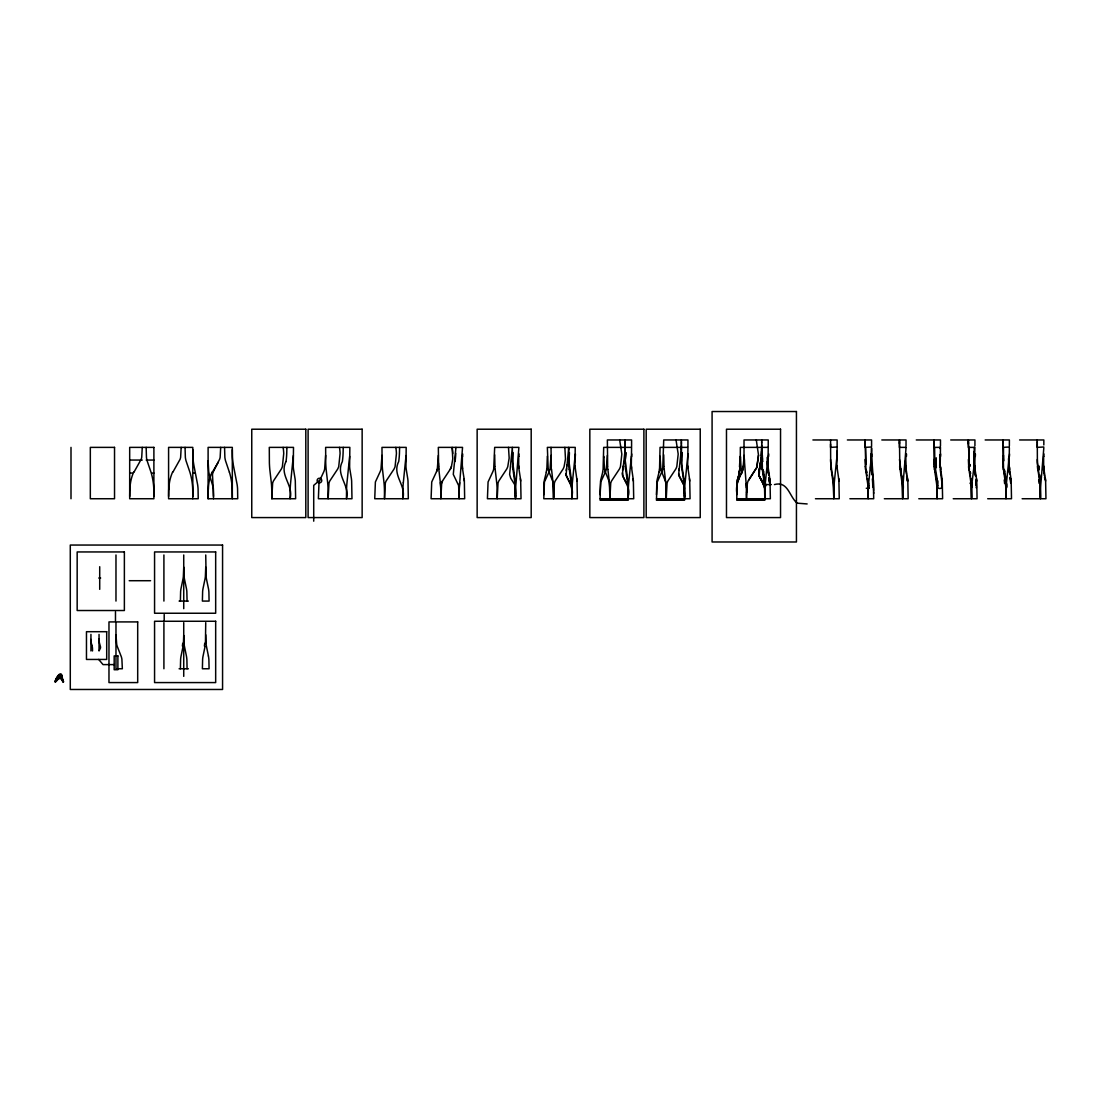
<?xml version="1.0" encoding="UTF-8"?>
<svg xmlns="http://www.w3.org/2000/svg" width="1101" height="1101" viewBox="0 0 1101 1101"><rect width="100%" height="100%" fill="white"/><g stroke="black" fill="none" stroke-linecap="round" stroke-linejoin="round"><path stroke-width="1.5" d="M99.035 638.965L99.035 650.952L100.439 648.117A3.468 3.468 0 0 0 100.535 647.016L99.462 643.039A15.62 15.62 0 0 1 99.049 639.447L99.035 634.396M142.263 447.378L141.726 457.328A15.923 15.923 0 0 1 141.148 459.351L133.923 472.246M180.385 668.761L180.619 659.182A17.52 7.831 90 0 1 180.936 656.664L183.055 646.425M180.385 601.077L180.619 591.498A25.818 18.249 90 0 1 180.936 588.966L183.055 578.741A30.14 21.304 -90 0 0 183.358 576.621L183.729 567.731M181.17 447.378L180.633 457.328A15.923 15.923 0 0 1 180.055 459.351L172.829 472.246M183.729 554.987L183.729 608.674M205.736 622.671L205.433 643.603M205.736 567.098L205.364 576.621A30.14 21.304 -90 0 1 205.061 578.741L202.942 588.966A25.818 18.249 90 0 0 202.625 591.498L202.391 601.077L209.08 601.077L208.901 592.132A26.273 18.579 90 0 0 208.529 588.966L206.41 578.741A30.14 21.304 90 0 1 206.107 576.621L205.736 554.987M232.311 449.703L232.407 456.626A58.725 58.725 0 0 0 232.806 461.402L232.903 462.117A96.104 96.104 0 0 0 233.343 465.09L237.142 484.701A49.242 49.242 0 0 1 237.568 488.789L237.72 498.739L208.103 498.739L208.199 489.491M220.682 447.378L220.145 457.328A15.923 15.923 0 0 1 219.567 459.351L213.071 472.246A15.304 15.304 0 0 0 212.479 474.682L213.044 485.403A51.472 51.472 0 0 1 213.401 489.491L213.511 498.739M271.809 498.739L271.741 489.546A98.017 98.017 0 0 0 271.314 482.637L269.786 469.329A111.999 111.999 0 0 1 269.387 462.915L269.291 447.378L293.499 447.378L293.265 466.7A41.398 41.398 0 0 0 293.485 469.012L295.04 478.646A50.99 50.99 0 0 1 295.302 481.041L295.632 498.739L271.809 498.739L272.635 483.146A13.061 13.061 0 0 1 273.433 480.999L281.305 469.095A19.047 19.047 0 0 0 282.379 466.604L283.728 453.598A49.545 49.545 0 0 0 283.108 447.378M325.635 455.387L324.644 469.081A19.364 19.364 0 0 1 323.928 471.421L319.029 481.977L318.382 498.739L351.976 498.739L351.646 481.041A50.99 50.99 0 0 0 351.398 478.646L349.843 469.012A41.398 41.398 0 0 1 349.623 466.7L349.843 447.378L325.635 447.378L325.731 462.915A111.999 111.999 0 0 0 326.13 469.329L327.658 482.637A98.017 98.017 0 0 1 328.084 489.546L328.153 498.739L328.993 483.146A13.061 13.061 0 0 1 329.777 480.999L337.649 469.095A19.047 19.047 0 0 0 338.723 466.604L340.085 453.598A49.545 49.545 0 0 0 339.466 447.378M381.978 455.387L380.987 469.081A19.364 19.364 0 0 1 380.272 471.421L375.386 481.977L374.739 498.739L408.32 498.739L408.003 481.041A50.99 50.99 0 0 0 407.742 478.646L406.186 469.012A41.398 41.398 0 0 1 405.966 466.7L406.186 447.378L381.978 447.378L382.088 462.915A111.999 111.999 0 0 0 382.487 469.329L384.001 482.637A98.017 98.017 0 0 1 384.428 489.546L384.51 498.739L385.336 483.146A13.061 13.061 0 0 1 386.121 480.999L394.007 469.095A19.047 19.047 0 0 0 395.08 466.604L396.429 453.598A49.545 49.545 0 0 0 395.81 447.378M438.336 455.387L437.331 469.081A19.364 19.364 0 0 1 436.615 471.421L431.73 481.977L431.083 498.739L464.663 498.739L464.347 481.041A50.99 50.99 0 0 0 464.085 478.646L462.448 468.255M515.144 481.041L515.502 498.739L515.612 488.679A64.931 45.182 -90 0 1 516.066 482.651L518.888 447.378L494.679 447.378L493.688 469.081A19.722 19.35 53.7 0 1 492.959 471.421L488.073 481.977L487.426 498.739L521.021 498.739L520.69 481.041A17.644 5.12 90 0 0 520.429 478.66L518.722 467.485L518.709 456.323M551.023 455.387L550.032 469.081A19.722 19.35 53.7 0 1 549.303 471.421L544.431 481.977L543.784 498.739L577.364 498.739L577.034 481.041A17.644 5.12 90 0 0 576.773 478.66L574.97 465.916L575.231 447.378L547.348 447.378L548.202 469.081A22.158 21.827 -53.6 0 0 548.821 471.421L552.991 481.977L553.542 497.542M547.348 456.213L546.853 469.081M553.555 496.702L553.542 498.739L554.381 483.146A12.854 12.538 -90 0 1 555.165 480.999L563.038 469.095A19.281 19.006 61.8 0 0 564.111 466.59L565.474 458.938L564.854 447.378M575.052 456.323L572.369 482.637A64.931 45.182 -90 0 0 571.997 488.679L571.859 498.739L571.859 496.868M628.203 496.868L628.203 500.239L600.128 500.239L600.128 492.876M602.605 472.123A35.562 34.392 67 0 0 603.1 469.067L603.692 447.378L631.589 447.378L631.313 465.916L633.13 478.646A17.644 5.12 90 0 1 633.378 481.054L633.708 498.739L600.128 498.739M607.367 455.387L606.376 469.081A19.722 19.35 53.7 0 1 605.646 471.421L600.774 481.977L600.128 494.652M609.899 498.739L610.725 483.146A12.854 12.538 -90 0 1 611.523 480.999L619.395 469.095A19.281 19.006 61.8 0 0 620.455 466.59L621.831 454.052L619.67 439.96M625.024 444.075L625.024 441.611M625.024 439.96L625.382 466.521M628.203 498.739L628.313 488.679M683.886 478.646A36.278 27.69 90 0 1 684.161 481.041L684.547 500.239L656.471 500.239L656.98 482.678L662.004 471.421A19.722 19.35 53.7 0 0 662.719 469.081L663.724 439.96L687.946 439.96L687.932 446.621M659.554 469.081L660.049 447.378L687.946 447.378L687.657 465.916L689.474 478.646A17.644 5.12 90 0 1 689.721 481.054L690.066 498.739L656.471 498.739M666.243 498.739L667.068 483.146A12.854 12.538 -90 0 1 667.867 480.999L675.739 469.095A19.281 19.006 61.8 0 0 676.812 466.59L678.188 454.052L676.014 439.96M681.368 441.611L681.368 444.075M684.547 498.739L684.657 488.679A64.931 45.182 -90 0 1 685.111 482.651L687.753 456.323M761.603 480.697L764.521 486.697L764.851 500.239L736.775 500.239L737.023 482.678L739.266 472.535A35.838 34.75 65.5 0 0 739.624 469.879M736.775 498.739L770.356 498.739L770.026 481.041A17.644 5.12 90 0 0 769.764 478.66L767.961 465.916L768.223 447.378L740.34 447.378L740.244 463.37M746.533 500.239L746.313 486.119A48.1 24.717 -90 0 0 746.12 483.532L744.015 455.387M746.533 498.739L746.547 494.844M761.658 443.139L761.672 441.611M764.851 498.739L764.947 488.679A64.931 45.237 -90 0 1 765.346 482.637L768.044 456.323M767.466 459.585L767.466 457.094M834.297 482.651A64.931 45.182 -90 0 0 833.897 488.679L833.746 498.739L833.746 496.868M865.014 441.611L865.014 443.139M868.304 488.679L868.194 498.739L868.194 496.868M906.027 447.928L903.164 482.637A64.931 45.237 -90 0 0 902.737 488.679L902.641 498.739L902.641 496.868M933.909 441.611L933.909 444.075M937.089 496.868L937.089 498.739L937.199 488.679A64.931 45.182 -90 0 1 937.653 482.651L937.804 480.82M968.357 444.969L968.33 447.378L974.922 447.378L974.289 463.796L972.059 482.637A64.931 45.237 -90 0 0 971.632 488.679L971.536 498.739L971.536 496.868M974.165 459.475L974.151 456.819M1002.805 443.139L1002.805 441.074M1006.094 488.679L1005.984 498.739L1005.984 496.868M1037.252 443.139L1037.266 441.611M1043.817 447.928L1040.954 482.637A64.931 45.182 -90 0 0 1040.583 488.679L1040.431 498.739L1040.431 496.868M1043.831 444.969L1043.831 439.96L1019.609 439.96M129.684 496.413L129.794 489.491M168.591 496.413L168.701 489.491M609.899 497.542L609.348 481.977L605.165 471.421A22.158 21.827 -53.6 0 1 604.559 469.081L603.692 456.213M631.589 446.621L631.589 439.96L607.367 439.96L607.656 466.521M736.775 494.652L737.243 482.885L739.858 476.348M736.775 492.876C734.67 479.651 746.519 469.618 744.015 456.241M768.223 446.621L768.237 439.96L744.015 439.96L744.015 456.351M837.132 446.621L837.132 439.96L812.91 439.96M871.579 446.222L871.579 439.96L847.371 439.96M899.462 441.611L899.434 447.378L906.027 447.378M906.027 446.222L906.027 439.96L881.818 439.96M940.474 446.222L940.474 439.96L916.266 439.96M974.922 445.822L974.935 439.96L950.713 439.96M1009.369 445.822L1009.383 439.96L985.161 439.96M543.784 494.652L544.183 481.316A21.676 19.488 -89.9 0 1 544.513 479.513L546.371 472.15M656.471 494.652L656.87 481.316A21.676 19.488 -89.9 0 1 657.201 479.513L659.059 472.15M830.567 444.075L830.539 447.378L837.132 446.992M865.014 444.075L864.987 447.378L871.579 446.992M939.786 447.378L939.772 448.451M968.357 444.529L968.357 442.643M974.234 447.378L974.22 449.469M974.151 457.094L974.165 456.02M1009.369 446.992L1002.805 447.378L1002.805 444.969M1037.252 444.075L1037.225 447.378L1043.817 446.992M625.01 444.969L624.9 451.713M681.368 444.969L681.326 448.258M746.547 494.9L747.331 483.311A12.868 12.551 -90 0 1 748.157 480.999L756.772 467.485L758.506 455.195M761.658 444.969L761.631 448.19M837.118 447.928L836.856 465.916L838.673 478.646A17.644 5.12 90 0 1 838.921 481.054L839.251 498.739L815.442 498.739M871.565 447.928L871.538 451.341A58.945 1.734 -89.5 0 0 871.497 454.906L873.258 478.646A62.578 58.959 89.9 0 1 873.354 481.054L873.699 498.739L849.889 498.739M933.909 444.969L933.882 447.378L940.474 447.378L940.199 465.916L942.016 478.646A17.644 5.12 90 0 1 942.263 481.054L942.607 498.739L918.784 498.739M974.165 456.323L974.206 450.433M1009.369 447.928L1009.108 465.916L1010.924 478.646A17.644 5.12 90 0 1 1011.172 481.054L1011.502 498.739L987.68 498.739M600.141 492.876L600.527 481.316A21.676 19.488 -89.9 0 1 600.857 479.513L602.715 472.15M740.395 475.398L742.088 471.971A20.217 19.901 46 0 0 742.831 469.907L744.015 457.727M871.552 450.433L871.565 448.451M939.717 454.823L939.993 466.907M740.326 459.213L740.285 461.938M871.552 450.887L871.304 465.916L873.121 478.646A17.644 5.12 90 0 1 873.368 481.054L873.699 490.537M746.547 493.138L747.373 483.146M286.907 447.378L286.742 453.392A82.479 82.479 0 0 1 286.026 461.539M343.251 447.378L343.085 453.392A82.479 82.479 0 0 1 342.37 461.539C335.323 475.247 350.077 484.963 346.457 498.739L346.54 489.546A95.058 95.058 0 0 1 346.98 482.637L349.664 456.323M399.608 447.378L399.443 453.392A82.479 82.479 0 0 1 398.713 461.539C391.653 475.247 406.462 484.949 402.815 498.739L402.883 489.546A95.058 95.058 0 0 1 403.324 482.637M455.952 447.378L453.282 474.393L458.608 485.486L459.158 498.739L459.268 488.679A64.931 45.182 -90 0 1 459.723 482.651L462.544 447.378L438.336 447.378L438.611 466.521M566.052 475.109L568.666 448.258M622.34 472.88C623.221 481.068 631.121 487.179 628.203 496.4M684.547 496.4L683.996 485.486L678.67 474.393L681.34 449.139M762.016 481.261L759.167 475.783L759.855 466.494M568.611 449.139L568.68 447.378L569.024 466.521M681.313 449.139L681.354 448.258M761.631 448.258L761.589 449.8M761.603 449.139L760.887 460.383L761.218 457.397M761.562 450.873L761.341 455.828M740.271 462.819L739.748 469.893A35.411 34.351 65.2 0 1 739.294 472.136A35.562 34.392 67 0 0 739.734 469.067M624.928 451.713L623.359 465.723M293.348 455.566L290.636 482.637A95.058 95.058 0 0 0 290.196 489.546L290.113 498.739C293.733 484.949 279.007 475.26 285.985 461.539M406.035 455.566L403.324 482.637M462.324 457.094L462.365 456.323L462.31 466.7A41.398 41.398 0 0 0 462.53 469.012M631.41 456.323L628.726 482.637A64.931 45.182 -90 0 0 628.354 488.679M836.953 456.323L834.269 482.637M871.4 456.323L868.717 482.637A64.931 45.182 -90 0 0 868.345 488.679M905.848 456.323L905.862 467.485L907.568 478.646A17.644 5.12 90 0 1 907.816 481.054L908.16 498.739L884.337 498.739M940.295 456.323L939.676 465.599M974.743 456.323L974.757 467.485L976.477 478.646A38.012 27.979 -90 0 1 976.766 481.041L977.055 498.739L953.232 498.739M1009.19 456.323L1006.507 482.637A64.931 45.182 -90 0 0 1006.135 488.679M1043.638 456.323L1043.652 467.485L1045.372 478.646A17.644 5.12 90 0 1 1045.62 481.054L1045.95 498.739L1022.127 498.739M743.808 463.672L743.863 462.723M759.029 471.737L759.071 475.109A9.675 9.524 -29.3 0 0 759.497 476.829L761.672 480.793L759.167 475.77M740.051 466.92L739.996 467.691M183.427 643.603L183.729 635.415L184.184 645.007L186.413 656.017A36.526 36.526 0 0 1 186.895 659.816L187.074 668.761M739.982 467.884L739.748 469.893M759.112 471.256L759.016 474.572M623.015 467.664L622.423 475.109M759.084 471.256L759.662 467.664M743.505 466.452L743.629 465.544M759.126 471.035L759.497 468.599M759.993 465.723L760.901 460.438L760.351 463.92M759.208 470.388L759.841 466.7M566.189 470.402L566.506 468.599M622.547 470.402L622.849 468.599M678.89 470.402L679.207 468.599M760.722 461.498L760.392 463.562M623.909 462.613L624.074 461.539M205.061 646.425L202.942 656.664A17.52 7.831 90 0 0 202.625 659.182L202.391 668.761L209.08 668.761L208.901 659.816A36.526 36.526 0 0 0 208.419 656.017M622.987 467.664L623.194 466.7M743.203 468.228L743.368 467.361M760.213 464.691L759.8 466.934M567.001 465.723L567.194 464.705M623.166 466.7L623.386 465.723M737.367 480.091L738.22 476.595M739.363 472.15L738.716 474.792M452.786 453.598A49.545 49.545 0 0 0 452.153 447.378L452.786 458.938L451.424 466.604A19.047 19.047 0 0 1 450.35 469.095L442.478 480.999A13.061 13.061 0 0 0 441.68 483.146L440.854 498.739L440.717 487.812A48.705 25.034 -90 0 0 440.428 483.532L438.831 469.329A111.999 111.999 0 0 1 438.432 462.915M742.803 469.893L743.024 469.081M748.501 480.311L756.8 467.443L758.506 455.387M757.116 466.604L757.392 465.751M737.973 480.091L738.482 478.921M55.05 681.767C55.876 677.225 62.041 668.596 62.358 678.188A33.581 33.581 0 0 0 63.583 681.767M55.201 681.767C55.614 678.67 61.395 670.082 62.028 677.679A36.003 36.003 0 0 0 63.06 680.803L63.445 681.767M55.339 681.767C55.945 678.147 61.876 671.816 62.275 678.987A29.823 29.823 0 0 0 63.294 681.767M212.328 472.246L218.328 462.117M55.779 681.767L58.284 679A4.032 4.032 0 0 1 59.454 678.601L59.991 678.533A7.225 7.225 0 0 1 60.693 678.519L61.973 679.978A28.034 28.034 0 0 0 62.853 681.767M319.441 480.531L313.716 485.362L313.716 521.172M129.684 460.053L142.263 460.053M146.158 460.053L153.892 460.053M129.684 473.058L132.285 473.058M151.828 473.058L153.892 473.058M192.799 473.058L195.29 473.058M774.43 484.578C787.821 480.793 789.321 496.124 796.573 502.606A6.744 4.39 0 0 0 798.087 503.253L807.157 503.941M764.177 484.578L771.347 484.578M866.267 488.266L869.143 488.266M98.773 578.039L100.659 578.039M129.189 580.709L150.576 580.709M179.091 601.077L188.367 601.077M114.174 664.605L103.026 664.605L98.691 659.444M179.091 668.761L188.367 668.761M762.016 481.261L764.658 487.977M761.947 481.165L763.461 483.408M762.676 482.183L763.956 484.468M761.341 480.297L759.36 476.43M683.666 484.468L678.89 475.783M627.322 484.468L622.547 475.783M571.846 496.4C574.474 487.509 567.662 481.385 565.969 473.65M570.979 484.468L566.203 475.783M742.308 472.838L741.579 470.678A22.323 21.979 -56.3 0 0 741.978 471.957M660.049 456.213L660.903 469.081A22.158 21.827 -53.6 0 0 661.522 471.421L665.692 481.977L666.243 497.542M229.393 472.246L225.512 460.713A25.984 25.984 0 0 1 224.865 457.328L224.563 447.378M91.947 645.42L91.314 643.177A17.437 17.437 0 0 1 90.956 639.681L90.943 639.433M756.304 439.96L758.506 455.071M1038.849 473.416L1037.39 462.695L1037.266 439.96M831.998 472.687L833.113 478.646A36.278 27.69 90 0 1 833.361 481.041L833.746 497.542M1039.688 474.779L1039.922 475.935M969.651 471.957L970.532 476.361M935.355 472.687L934.047 462.695L933.909 439.96M764.287 475.756L763.406 471.173M935.644 474.159L936.456 478.646M902.187 476.224L902.325 476.926M831.861 471.957L830.663 461.883L830.567 439.96M1040.142 477.036L1040.569 479.43M1039.151 474.889L1039.798 478.646A36.278 27.69 90 0 1 1040.06 481.041L1040.431 497.542M970.49 473.279L970.201 471.737L970.545 473.581M867.038 475.618L866.019 470.499M764.548 477.036L764.975 479.43M741.193 469.081L740.34 456.791M208.419 656.017L206.19 645.007L205.736 634.782M866.996 472.522L866.707 470.953M1004.346 469.934L1006.121 479.43M763.557 471.999L763.172 469.81M971.481 478.316L971.674 479.43M1003.685 469.755L1005.351 478.646A36.278 27.745 90 0 1 1005.653 481.041L1005.984 497.542M969.375 470.499L968.357 439.96L968.357 443.62L968.357 441.611M762.539 469.755L764.204 478.646A36.278 27.69 90 0 1 764.466 481.041L764.796 487.963M1004.649 471.737L1004.25 469.356M937.144 478.935L934.887 465.255L934.598 447.378M901.168 470.953L900.783 468.544M865.895 469.755L865.014 439.96M508.497 447.378L509.157 458.112L507.767 466.604A19.281 19.006 61.8 0 1 506.694 469.095L498.822 480.999A12.854 12.538 -90 0 0 498.024 483.146L497.198 498.739L497.06 487.812A48.705 25.034 90 0 0 496.785 483.532L495.175 469.329M1038.628 468.833L1038.821 470.155M1003.562 469.012L1002.805 439.96M762.415 469.012L761.672 439.96M683.914 478.646L681.588 464.319L681.368 439.96M1038.697 469.356L1038.477 467.705L1038.642 468.916M1044.257 474.779L1044.395 475.756M975.362 474.779L975.5 475.756M975.293 474.297L974.812 470.664M975.252 474.036L975.39 475.026M975.458 475.508L975.555 476.224M872.006 474.779L871.318 469.356M768.691 475.026L768.113 470.664M1044.133 473.939L1043.707 470.664M1009.259 470.664L1009.686 473.939M906.357 474.036L905.765 469.356M906.66 476.224L907.018 478.935M768.498 473.65L768.347 472.522M1044.89 479.568L1044.615 477.311L1044.766 478.508M1010.168 477.407L1010.319 478.508M1009.534 472.838L1009.177 469.934M975.087 472.838L974.729 469.934M769.048 477.586L769.172 478.508M1043.61 469.838L1043.941 472.522M1043.941 472.453L1043.831 471.641M1010.195 477.6L1010.429 479.43M768.347 472.453L767.975 469.356M1044.711 478.137L1044.808 478.88M769.227 478.935L769.131 478.137L769.53 482.279M1043.776 471.228L1043.624 469.934M1037.899 469.329L1039.908 483.532A45.499 27.401 90 0 1 1040.266 487.812L1040.431 496.4M1010.333 478.687L1010.36 478.88A58.257 55.078 90 0 1 1010.746 483.05M1003.451 469.329L1005.461 483.532A45.499 27.401 -90 0 1 1005.819 487.812L1005.984 496.4M968.99 469.329L971.013 483.532A45.499 27.401 -90 0 1 971.371 487.812L971.536 497.542M934.543 469.329L936.566 483.532A45.499 27.401 90 0 1 936.923 487.812L937.089 497.542M900.095 469.329L902.118 483.532A45.499 27.401 90 0 1 902.462 487.812L902.641 497.542M865.647 469.329L867.657 483.532A45.499 27.401 -90 0 1 868.015 487.812L868.194 497.542M831.2 469.329L833.209 483.532A45.499 27.401 -90 0 1 833.567 487.812L833.746 496.4M768.181 471.228L768.085 470.388M762.305 469.329L764.314 483.532A45.499 27.401 -90 0 1 764.672 487.812L764.713 488.679M682.001 469.329L684.024 483.532A45.499 27.401 -90 0 1 684.382 487.812L684.547 494.253M625.657 469.329L627.666 483.532A45.499 27.401 90 0 1 628.024 487.812L628.203 497.542M569.313 469.329L571.323 483.532A45.499 27.401 -90 0 1 571.68 487.812L571.791 490.041M512.956 469.329L514.979 483.532M1038.463 467.636L1038.353 466.631M769.214 478.825L769.379 480.38M1038.298 466.081L1038.477 467.732M1043.652 470.155L1043.211 464.883M1009.108 469.356L1009.204 470.155M974.66 469.356L974.757 470.155M940.213 469.356L941.465 478.935A58.257 55.078 90 0 1 941.919 485.169C943.612 489.257 936.469 489.876 937.763 485.692M1010.443 479.568L1010.704 482.816M767.975 469.439L767.865 468.228M1009.135 469.563L1008.874 466.7M974.688 469.563L974.426 466.7M759.071 475.109L758.961 473.65M678.78 475.109L678.67 473.65M976.05 480.105L976.339 485.266M664.22 469.329L665.83 483.532A48.705 25.034 90 0 1 666.105 487.812L666.243 495.299M607.876 469.329L609.472 483.532A48.705 25.034 -90 0 1 609.761 487.812L609.899 495.299M551.532 469.329L553.129 483.532A48.705 25.034 -90 0 1 553.418 487.812L553.542 496.4M767.879 468.462L767.81 467.705L767.892 468.544M769.406 480.642L769.475 481.454M764.617 487.399L764.686 488.183M684.313 487.399L684.437 489.05M627.969 487.399L628.093 489.05M571.625 487.399L571.749 489.05M969.403 466.081L969.073 459.2M867.836 481.041L868.194 496.4M627.845 481.041L628.189 494.253M1037.61 466.521L1037.293 459.502M1003.162 466.521L1002.832 458.663M968.715 466.521L968.385 459.502M934.267 466.521L933.937 459.502M899.82 466.521L899.462 439.96L899.462 443.62M865.372 466.521L865.042 459.502M830.925 466.521L830.594 459.502M762.016 466.521L761.699 459.502M681.725 466.521L681.395 459.502M512.681 466.521L512.323 447.378L509.625 474.393L510.713 478.206L514.621 484.468L515.392 489.05M1043.321 466.7L1043.39 467.581L1043.28 466.081M767.741 466.7L767.81 467.664L767.686 466.081M1008.888 466.907L1008.612 458.401M974.44 466.907L974.165 459.984M969.293 464.732L969.059 457.603M905.545 466.907L905.283 461.099M871.097 466.907L870.822 454.823A58.945 1.734 -89.5 0 1 870.808 454.025M1008.846 466.301L1008.612 458.663M974.399 466.301L974.165 458.401M767.672 465.792L767.617 464.883M1043.28 466.026L1043.184 464.168M1006.562 483.353L1006.658 485.802M972.114 483.353L972.211 485.802M865.923 464.416L865.703 447.378M767.686 466.026L767.493 460.782M765.429 483.353L765.512 485.692A43.655 42.444 -90 0 0 765.47 484.123L765.512 485.266M663.999 466.521L663.724 454.823M551.312 466.521L551.023 447.378M494.955 466.521L494.679 454.823M1043.225 465.104L1043.129 462.778L1043.197 464.416M767.617 464.732L767.493 460.934M767.603 464.416L767.466 457.342M762.442 461.801L762.415 460.892M762.456 461.925L762.374 458.401M762.442 461.58L762.387 459.475M571.763 489.546L571.859 497.542M515.406 489.546L515.502 496.4M1003.562 461.099L1003.506 457.603M1003.562 460.782L1003.506 458.401M899.489 459.461L902.008 478.646A36.278 27.745 90 0 1 902.311 481.041L902.641 496.4M625.051 459.461L627.57 478.646A36.278 27.69 90 0 1 627.818 481.041M568.708 459.461L571.213 478.646A36.278 27.69 90 0 1 571.474 481.041L571.846 494.253M512.35 459.461L514.869 478.646A36.278 27.69 90 0 1 515.13 481.041M972.224 486.353L972.211 485.692A43.6 42.265 89.6 0 0 972.059 484.137M903.315 485.692L903.329 488.266M872.997 485.169L873.01 487.234M868.868 485.692L868.882 488.266M762.387 459.599L762.36 456.819M976.353 485.692L976.367 487.234M740.354 459.296L740.34 456.213M1006.672 486.202L1006.672 486.903M972.224 486.202L972.224 486.903M969.073 458.663L969.059 456.819M765.525 486.202L765.525 486.697M762.374 458.663L762.36 457.603M761.672 457.865L761.686 458.663M512.337 457.865L512.337 458.663M515.502 494.253L515.337 487.812A45.499 27.401 -90 0 0 514.979 483.532M1003.506 457.878L1003.506 456.819M1006.672 486.711L1006.672 487.715M972.224 486.711L972.224 487.44M744.015 457.108L744.028 457.906M213.511 496.413L213.222 488.789A27.112 27.112 0 0 0 212.617 485.403L209.176 473.87A34.805 34.805 0 0 1 208.708 471.434L208.103 460.713M1003.506 456.02L1003.506 457.094M971.536 496.4L971.178 481.041A36.278 27.69 90 0 0 970.876 478.646M969.045 456.02L969.059 457.094M937.089 496.4L936.731 481.041A36.278 27.69 90 0 0 936.428 478.646M873.699 491.968L873.699 493.496M762.36 457.094L762.36 455.195M740.34 456.915L740.34 457.672M660.049 456.915L660.049 457.672M603.692 456.915L603.706 457.672M192.799 449.703L192.895 456.626A58.725 58.725 0 0 0 193.294 461.402L193.391 462.117A96.104 96.104 0 0 0 193.845 465.09L197.629 484.701A49.242 49.242 0 0 1 198.056 488.789L198.221 498.739L168.591 498.739L168.591 447.378L192.799 447.378L192.799 498.739M192.799 496.413L192.716 489.491A66.088 66.088 0 0 0 189.922 472.233L186 460.713A25.984 25.984 0 0 1 185.353 457.328L185.051 447.378M153.892 496.413L153.81 489.491A66.088 66.088 0 0 0 151.016 472.233L147.094 460.713A25.984 25.984 0 0 1 146.461 457.328L146.158 447.378M1003.493 455.222L1003.506 456.323M976.367 487.44L976.367 487.991M969.045 455.222L969.045 456.323M684.547 495.12L684.547 497.542M515.502 495.12L515.502 497.542M232.311 497.542L232.228 489.491A66.088 66.088 0 0 0 229.435 472.233M183.729 567.098L184.101 576.621A30.14 21.304 -90 0 0 184.404 578.741L186.523 588.966A25.818 18.249 90 0 1 186.84 591.498L187.074 601.077M115.977 634.782L116.692 644.305A23.438 23.438 0 0 0 117.257 646.425L121.289 656.664A19.956 19.956 0 0 1 121.894 659.182L122.349 668.761L115.977 668.761L115.977 622.671M1003.493 447.378L1003.493 455.566M969.045 447.378L969.045 455.566M666.243 496.606L666.243 500.239M609.899 496.606L609.899 500.239M232.311 498.739L232.311 447.378L208.103 447.378L208.103 498.739M183.729 622.671L183.729 676.358M164.2 614.413L164.2 620.854M163.911 554.987L163.911 601.077M163.911 622.671L163.911 668.761M115.977 554.987L115.977 601.077M115.481 611.743L115.481 620.854M99.709 566.712L99.709 589.352M92.525 650.952L92.484 648.461A13.735 13.735 0 0 0 91.961 645.42M90.943 634.396L90.943 650.952M71.001 447.378L71.001 498.739M204.717 643.273A36.705 24.084 75.9 0 1 204.401 646.039M687.905 468.173A20.135 7.501 -84.8 0 1 687.74 465.847M688.097 453.956A62.743 19.295 -88.3 0 1 688.015 456.365M664.068 469.384A42.306 17.396 87.7 0 1 663.848 466.549M681.836 469.384A40.586 20.038 87.1 0 1 681.56 466.549M689.432 478.66A38.012 27.883 90 0 1 689.694 481.054M659.444 469.067A35.562 34.392 67 0 1 658.962 472.123M682.125 452.58A79.244 73.492 -88.1 0 1 681.381 461.677M661.522 471.421A22.075 21.69 -60.1 0 1 660.903 469.081M551.367 469.384A42.306 17.396 87.7 0 1 551.147 466.549M546.743 469.067A35.562 34.392 67 0 1 546.261 472.123M569.423 452.58A79.244 73.492 -88.1 0 1 568.68 461.677M548.821 471.421A22.075 21.69 -60.1 0 1 548.215 469.081M513.052 452.58A79.244 73.492 -88.1 0 1 512.309 461.677M520.388 478.66A38.012 27.883 90 0 1 520.649 481.054M512.805 469.384A40.586 20.038 87.1 0 1 512.515 466.549M495.023 469.384A42.306 17.396 87.7 0 1 494.803 466.549M519.053 453.956A62.743 19.295 -88.3 0 1 518.97 456.365M518.86 468.173A20.135 7.501 -84.8 0 1 518.695 465.847M462.516 468.173A20.135 7.501 -84.8 0 1 462.351 465.847M464.085 478.66A17.644 5.12 90 0 1 464.333 481.054M462.695 453.956A62.743 19.295 -88.3 0 1 462.613 456.365M438.68 469.384A42.306 17.396 87.7 0 1 438.446 466.549M437.317 469.081A19.722 19.35 53.7 0 1 436.602 471.421M451.41 466.59A19.281 19.006 61.8 0 1 450.337 469.095M441.68 483.146A12.854 12.538 -90 0 1 442.478 480.999M168.866 489.491A43.999 43.999 0 0 1 172.554 472.123M129.959 489.491A43.999 43.999 0 0 1 133.648 472.123M208.364 489.491A43.999 43.999 0 0 1 212.053 472.123M440.359 482.637A98.017 98.017 0 0 1 440.772 489.546M455.773 453.392A82.479 82.479 0 0 1 455.057 461.539M459.241 489.546A95.058 95.058 0 0 1 459.668 482.637M575.217 468.173A20.135 7.501 -84.8 0 1 575.039 465.847M575.396 453.956A62.743 19.295 -88.3 0 1 575.314 456.365M569.148 469.384A40.586 20.038 87.1 0 1 568.859 466.549M576.745 478.66A38.012 27.883 90 0 1 576.993 481.054M625.74 452.58A79.244 73.492 -88.1 0 1 625.01 461.677A79.244 73.492 -88.1 0 0 625.781 452.58M633.089 478.66A38.012 27.883 90 0 1 633.336 481.054M625.492 469.384A40.586 20.038 87.1 0 1 625.217 466.549M631.74 453.956A62.743 19.295 -88.3 0 1 631.657 456.365M631.561 468.173A20.135 7.501 -84.8 0 1 631.382 465.847M605.178 471.421A22.075 21.69 -60.1 0 1 604.559 469.081M607.724 469.384A42.306 17.396 87.7 0 1 607.491 466.549M182.711 643.273A36.705 24.084 75.9 0 1 182.394 646.039M762.14 469.384A40.586 20.038 87.1 0 1 761.851 466.549M768.718 453.97A62.743 19.625 -88.3 0 1 768.636 456.42M768.209 468.173A20.135 7.501 -84.8 0 1 768.03 465.847M769.737 478.66A38.012 27.883 90 0 1 769.984 481.054M761.754 460.548A81.818 75.873 -88.1 0 0 762.25 455.071A79.244 73.492 -88.1 0 1 761.644 461.677M746.12 483.545A48.719 25.034 -90 0 1 746.409 487.826M739.679 463.328A85.272 80.442 74.2 0 1 739.5 466.852M737.188 481.33A21.676 19.488 -89.9 0 1 737.505 479.513M739.803 461.553A83.621 80.786 -71.5 0 1 739.762 460.094M741.813 471.421A22.158 21.827 -53.6 0 1 741.207 469.081M769.31 479.568A58.215 55.036 90 0 1 769.571 483.05M763.076 479.981A35.094 27.924 88.7 0 1 763.461 483.532M837.104 468.173A20.135 7.501 -84.8 0 1 836.925 465.847M837.283 453.956A62.743 19.295 -88.3 0 1 837.2 456.365M831.035 469.384A40.586 20.038 87.1 0 1 830.746 466.549M871.552 468.173A20.135 7.501 -84.8 0 1 871.386 465.847M871.731 453.956A62.743 19.295 -88.3 0 1 871.648 456.365M873.079 478.66A38.012 27.883 90 0 1 873.327 481.054M865.482 469.384A40.586 20.038 87.1 0 1 865.207 466.549M870.657 468.544A63.872 51.045 75.1 0 1 870.519 466.893M872.322 478.963A58.257 54.789 89.7 0 1 872.735 485.183M868.648 483.064A43.6 42.265 89.6 0 1 868.758 485.692M837.214 450.915A58.147 16.446 90 0 1 837.09 455.621M833.264 480.229A45.513 44.164 89.8 0 1 833.347 481.041M907.527 478.66A38.012 27.883 90 0 1 907.788 481.054M903.192 485.169A43.6 42.265 89.6 0 1 903.205 485.692M905.187 469.37A63.872 51.045 75.1 0 1 904.967 466.893M906.77 478.963A58.257 54.789 89.7 0 1 906.963 480.807M905.999 468.173A20.135 7.501 -84.8 0 1 905.834 465.847M899.93 469.384A40.586 20.038 87.1 0 1 899.655 466.549M906.508 453.97A62.743 19.625 -88.3 0 1 906.426 456.42M940.777 469.343A63.872 49.917 75.7 0 1 940.557 466.92M936.29 467.801A58.945 5.133 -89 0 1 936.249 457.81M940.447 468.173A20.135 7.501 -84.8 0 1 940.282 465.847M940.639 453.956A62.743 19.295 -88.3 0 1 940.557 456.365M941.974 478.66A38.012 27.883 90 0 1 942.236 481.054M934.377 469.384A40.586 20.038 87.1 0 1 934.102 466.549M937.061 478.949A43.6 42.265 89.6 0 1 937.653 485.692M1043.803 468.173A20.135 7.501 -84.8 0 1 1043.624 465.847M1043.982 453.956A62.743 19.295 -88.3 0 1 1043.899 456.365M1045.317 478.66A38.012 27.883 90 0 1 1045.578 481.054M1037.734 469.384A40.586 20.038 87.1 0 1 1037.445 466.549M1039.316 467.292A52.628 42.182 -84.1 0 1 1039.206 466.136M1038.876 468.778A50.398 43.324 -81.1 0 1 1038.738 467.677M1038.67 479.981A35.094 27.924 88.7 0 1 1039.027 483.27M974.151 454.906A58.945 1.734 -89.5 0 1 974.165 451.396M974.082 469.37A63.872 51.045 75.1 0 1 973.862 466.893M975.803 480.215A58.257 54.789 89.7 0 1 976.078 485.183M974.894 468.173A20.135 7.501 -84.8 0 1 974.729 465.847M976.463 478.66A17.644 5.12 90 0 1 976.725 481.054M968.839 469.384A40.586 20.038 87.1 0 1 968.55 466.549M975.417 453.97A62.743 19.625 -88.3 0 1 975.321 456.42M970.298 466.136A52.628 42.182 -84.1 0 1 970.187 464.594M970.119 483.022A35.094 27.924 88.7 0 1 970.146 483.532M1010.869 478.66A38.012 27.883 90 0 1 1011.131 481.054M1004.222 479.981A35.094 27.924 88.7 0 1 1004.594 483.532M1009.672 469.343A63.872 49.917 75.7 0 1 1009.452 466.92M1006.507 484.137A43.6 42.265 89.6 0 1 1006.548 485.692M1009.342 468.173A20.135 7.501 -84.8 0 1 1009.177 465.847M1009.534 453.956A62.743 19.295 -88.3 0 1 1009.452 456.365M1003.286 469.384A40.586 20.038 87.1 0 1 1002.997 466.549M63.142 681.767A34.998 34.998 0 0 1 62.385 679.799C62.069 673.537 56.041 678.078 55.49 681.767L59.426 677.624A3.441 3.441 0 0 1 60.472 677.459L62.083 679.565A35.562 35.562 0 0 0 63.005 681.767M796.436 411.526L712.086 411.526L712.086 541.981L796.436 541.981L796.436 411.526M305.803 429.211L251.757 429.211L251.757 517.58L305.803 517.58L305.803 429.211M362.146 429.211L308.101 429.211L308.101 517.58L362.146 517.58L362.146 429.211M531.191 429.211L477.146 429.211L477.146 517.58L531.191 517.58L531.191 429.211M643.892 429.211L589.833 429.211L589.833 517.58L643.892 517.58L643.892 429.211M700.236 429.211L646.191 429.211L646.191 517.58L700.236 517.58L700.236 429.211M780.54 429.211L726.481 429.211L726.481 517.58L780.54 517.58L780.54 429.211M114.532 447.378L90.323 447.378L90.323 498.739L114.532 498.739L114.532 447.378M153.892 447.378L129.684 447.378L129.684 498.739L153.892 498.739L153.892 447.378M222.567 545.05L70.285 545.05L70.285 689.474L222.567 689.474L222.567 545.05M124.372 551.945L77.166 551.945L77.166 610.518L124.372 610.518L124.372 551.945M215.672 551.945L154.567 551.945L154.567 613.243L215.672 613.243L215.672 551.945M215.672 621.267L154.567 621.267L154.567 682.579L215.672 682.579L215.672 621.267M137.694 621.914L108.971 621.914L108.971 682.579L137.694 682.579L137.694 621.914M106.701 631.699L86.47 631.699L86.47 659.444L106.701 659.444L106.701 631.699M117.89 655.921L114.174 655.921L114.174 669.725L117.89 669.725L117.89 655.921M318.148 482.458A2.312 2.312 0 0 0 321.753 480.683A2.312 2.312 0 0 0 318.409 478.467A2.312 2.312 0 0 0 318.148 482.458M838.879 481.054A38.012 27.883 90 0 0 838.632 478.66A49.311 47.577 89.8 0 1 838.879 481.041M867.808 481.041A36.278 27.69 90 0 0 867.533 478.646A45.513 44.164 89.8 0 1 867.794 481.041"/></g></svg>
